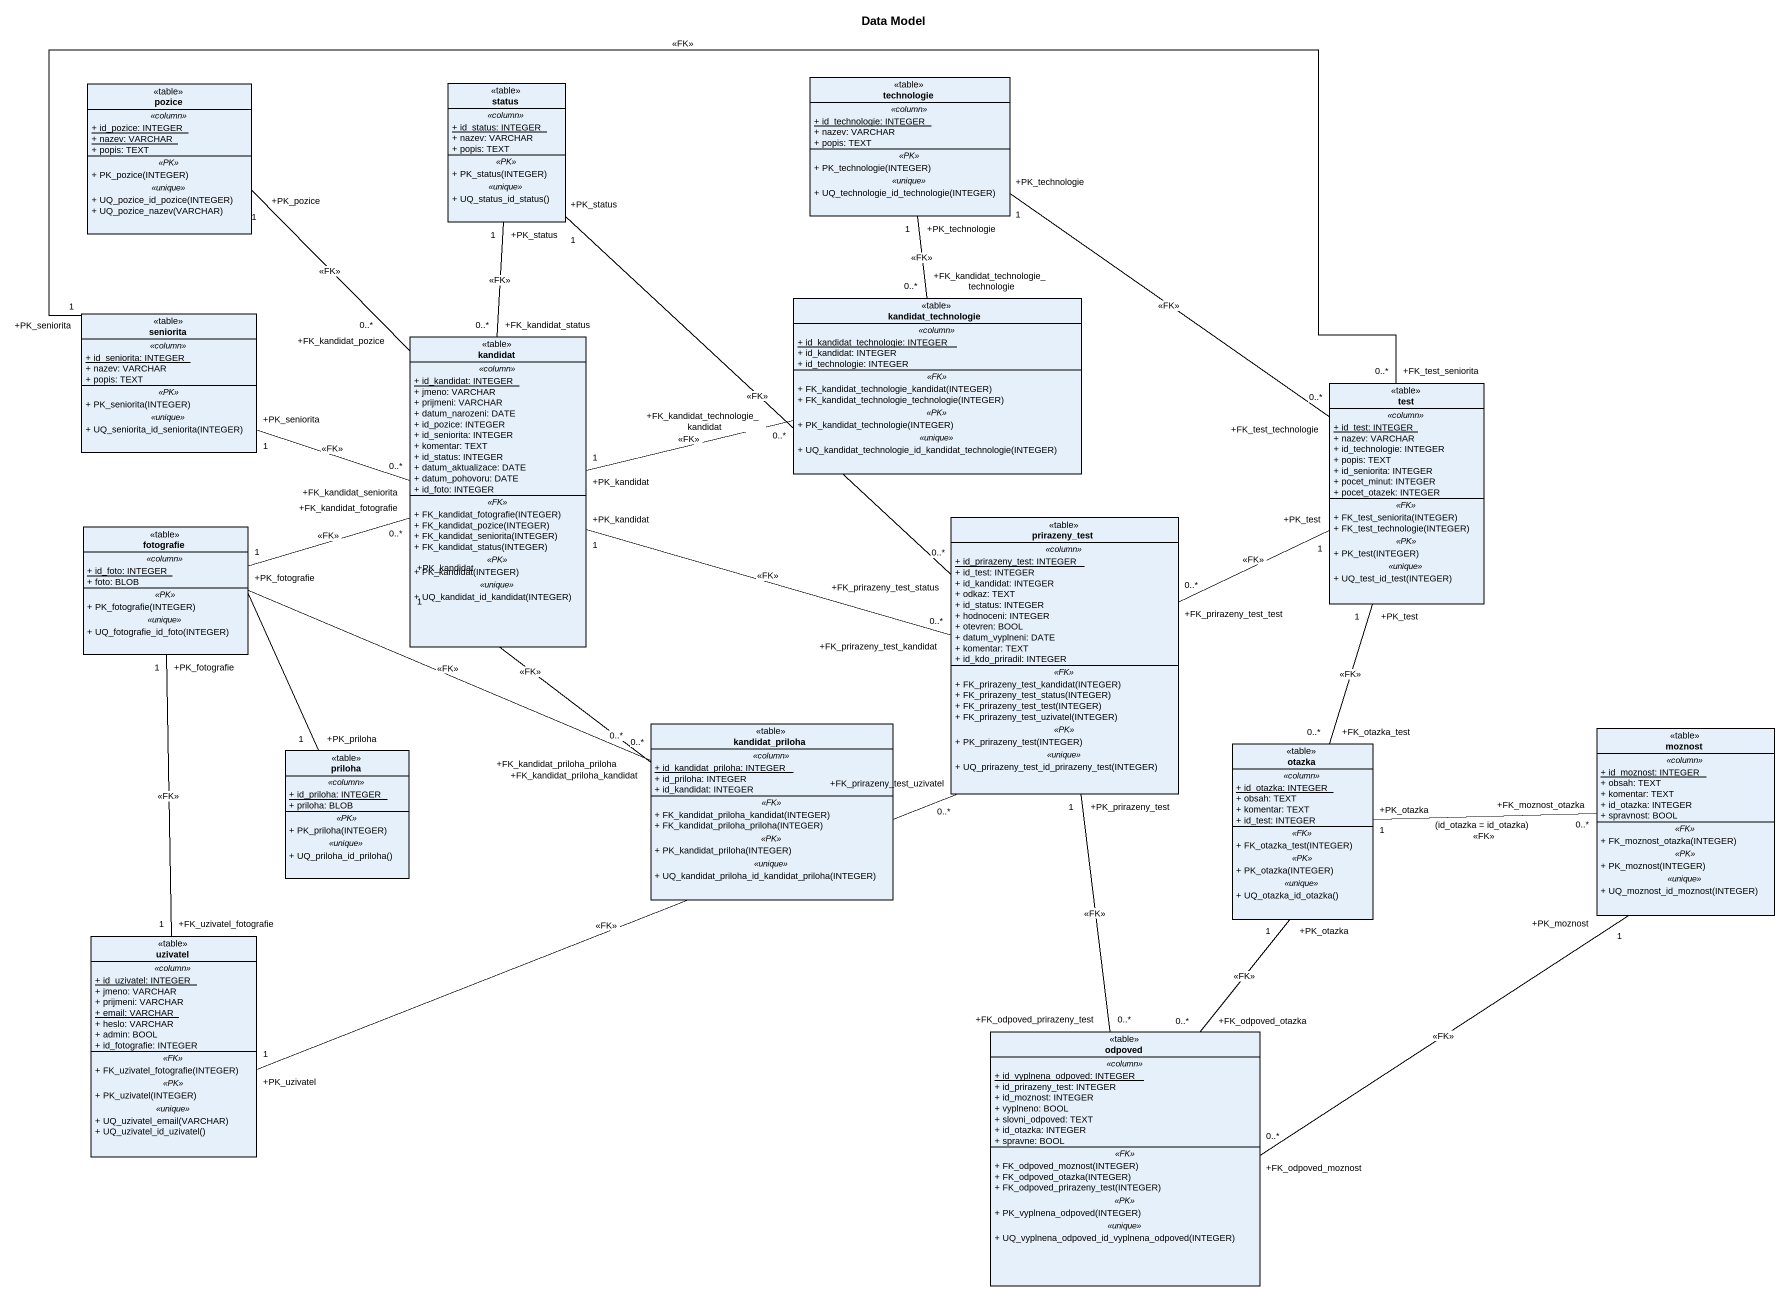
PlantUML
@startuml
title Data Model
hide circle
hide empty members
skinparam classAttributeIconSize 0
class pozice <<table>> {
  .. <<column>> ..
  {static} + id_pozice: INTEGER
  {static} + nazev: VARCHAR
  + popis: TEXT
  .. <<PK>> ..
  + PK_pozice(INTEGER)
  .. <<unique>> ..
  + UQ_pozice_id_pozice(INTEGER)
  + UQ_pozice_nazev(VARCHAR)
}
class status <<table>> {
  .. <<column>> ..
  {static} + id_status: INTEGER
  + nazev: VARCHAR
  + popis: TEXT
  .. <<PK>> ..
  + PK_status(INTEGER)
  .. <<unique>> ..
  + UQ_status_id_status()
}
class technologie <<table>> {
  .. <<column>> ..
  {static} + id_technologie: INTEGER
  + nazev: VARCHAR
  + popis: TEXT
  .. <<PK>> ..
  + PK_technologie(INTEGER)
  .. <<unique>> ..
  + UQ_technologie_id_technologie(INTEGER)
}
class kandidat_technologie <<table>> {
  .. <<column>> ..
  {static} + id_kandidat_technologie: INTEGER
  + id_kandidat: INTEGER
  + id_technologie: INTEGER
  .. <<FK>> ..
  + FK_kandidat_technologie_kandidat(INTEGER)
  + FK_kandidat_technologie_technologie(INTEGER)
  .. <<PK>> ..
  + PK_kandidat_technologie(INTEGER)
  .. <<unique>> ..
  + UQ_kandidat_technologie_id_kandidat_technologie(INTEGER)
}
class seniorita <<table>> {
  .. <<column>> ..
  {static} + id_seniorita: INTEGER
  + nazev: VARCHAR
  + popis: TEXT
  .. <<PK>> ..
  + PK_seniorita(INTEGER)
  .. <<unique>> ..
  + UQ_seniorita_id_seniorita(INTEGER)
}
class kandidat <<table>> {
  .. <<column>> ..
  {static} + id_kandidat: INTEGER
  + jmeno: VARCHAR
  + prijmeni: VARCHAR
  + datum_narozeni: DATE
  + id_pozice: INTEGER
  + id_seniorita: INTEGER
  + komentar: TEXT
  + id_status: INTEGER
  + datum_aktualizace: DATE
  + datum_pohovoru: DATE
  + id_foto: INTEGER
  .. <<FK>> ..
  + FK_kandidat_fotografie(INTEGER)
  + FK_kandidat_pozice(INTEGER)
  + FK_kandidat_seniorita(INTEGER)
  + FK_kandidat_status(INTEGER)
  .. <<PK>> ..
  + PK_kandidat(INTEGER)
  .. <<unique>> ..
  + UQ_kandidat_id_kandidat(INTEGER)
}
class test <<table>> {
  .. <<column>> ..
  {static} + id_test: INTEGER
  + nazev: VARCHAR
  + id_technologie: INTEGER
  + popis: TEXT
  + id_seniorita: INTEGER
  + pocet_minut: INTEGER
  + pocet_otazek: INTEGER
  .. <<FK>> ..
  + FK_test_seniorita(INTEGER)
  + FK_test_technologie(INTEGER)
  .. <<PK>> ..
  + PK_test(INTEGER)
  .. <<unique>> ..
  + UQ_test_id_test(INTEGER)
}
class fotografie <<table>> {
  .. <<column>> ..
  {static} + id_foto: INTEGER
  + foto: BLOB
  .. <<PK>> ..
  + PK_fotografie(INTEGER)
  .. <<unique>> ..
  + UQ_fotografie_id_foto(INTEGER)
}
class prirazeny_test <<table>> {
  .. <<column>> ..
  {static} + id_prirazeny_test: INTEGER
  + id_test: INTEGER
  + id_kandidat: INTEGER
  + odkaz: TEXT
  + id_status: INTEGER
  + hodnoceni: INTEGER
  + otevren: BOOL
  + datum_vyplneni: DATE
  + komentar: TEXT
  + id_kdo_priradil: INTEGER
  .. <<FK>> ..
  + FK_prirazeny_test_kandidat(INTEGER)
  + FK_prirazeny_test_status(INTEGER)
  + FK_prirazeny_test_test(INTEGER)
  + FK_prirazeny_test_uzivatel(INTEGER)
  .. <<PK>> ..
  + PK_prirazeny_test(INTEGER)
  .. <<unique>> ..
  + UQ_prirazeny_test_id_prirazeny_test(INTEGER)
}
class kandidat_priloha <<table>> {
  .. <<column>> ..
  {static} + id_kandidat_priloha: INTEGER
  + id_priloha: INTEGER
  + id_kandidat: INTEGER
  .. <<FK>> ..
  + FK_kandidat_priloha_kandidat(INTEGER)
  + FK_kandidat_priloha_priloha(INTEGER)
  .. <<PK>> ..
  + PK_kandidat_priloha(INTEGER)
  .. <<unique>> ..
  + UQ_kandidat_priloha_id_kandidat_priloha(INTEGER)
}
class moznost <<table>> {
  .. <<column>> ..
  {static} + id_moznost: INTEGER
  + obsah: TEXT
  + komentar: TEXT
  + id_otazka: INTEGER
  + spravnost: BOOL
  .. <<FK>> ..
  + FK_moznost_otazka(INTEGER)
  .. <<PK>> ..
  + PK_moznost(INTEGER)
  .. <<unique>> ..
  + UQ_moznost_id_moznost(INTEGER)
}
class priloha <<table>> {
  .. <<column>> ..
  {static} + id_priloha: INTEGER
  + priloha: BLOB
  .. <<PK>> ..
  + PK_priloha(INTEGER)
  .. <<unique>> ..
  + UQ_priloha_id_priloha()
}
class otazka <<table>> {
  .. <<column>> ..
  {static} + id_otazka: INTEGER
  + obsah: TEXT
  + komentar: TEXT
  + id_test: INTEGER
  .. <<FK>> ..
  + FK_otazka_test(INTEGER)
  .. <<PK>> ..
  + PK_otazka(INTEGER)
  .. <<unique>> ..
  + UQ_otazka_id_otazka()
}
class uzivatel <<table>> {
  .. <<column>> ..
  {static} + id_uzivatel: INTEGER
  + jmeno: VARCHAR
  + prijmeni: VARCHAR
  {static} + email: VARCHAR
  + heslo: VARCHAR
  + admin: BOOL
  + id_fotografie: INTEGER
  .. <<FK>> ..
  + FK_uzivatel_fotografie(INTEGER)
  .. <<PK>> ..
  + PK_uzivatel(INTEGER)
  .. <<unique>> ..
  + UQ_uzivatel_email(VARCHAR)
  + UQ_uzivatel_id_uzivatel()
}
class odpoved <<table>> {
  .. <<column>> ..
  {static} + id_vyplnena_odpoved: INTEGER
  + id_prirazeny_test: INTEGER
  + id_moznost: INTEGER
  + vyplneno: BOOL
  + slovni_odpoved: TEXT
  + id_otazka: INTEGER
  + spravne: BOOL
  .. <<FK>> ..
  + FK_odpoved_moznost(INTEGER)
  + FK_odpoved_otazka(INTEGER)
  + FK_odpoved_prirazeny_test(INTEGER)
  .. <<PK>> ..
  + PK_vyplnena_odpoved(INTEGER)
  .. <<unique>> ..
  + UQ_vyplnena_odpoved_id_vyplnena_odpoved(INTEGER)
}
kandidat_technologie "+FK_kandidat_technologie_technologie\n0..*" -up- "+PK_technologie\n1" technologie : <<FK>>
kandidat_technologie "+FK_kandidat_technologie_kandidat\n0..*" -left- "+PK_kandidat\n1" kandidat : <<FK>>
kandidat "+FK_kandidat_pozice\n0..*" -up- "+PK_pozice\n1" pozice : <<FK>>
kandidat "+FK_kandidat_status\n0..*" -up- "+PK_status\n1" status : <<FK>>
kandidat "+FK_kandidat_seniorita\n0..*" -left- "+PK_seniorita\n1" seniorita : <<FK>>
kandidat "+FK_kandidat_fotografie\n0..*" -left- "+PK_fotografie\n1" fotografie : <<FK>>
test "+FK_test_technologie\n0..*" -up- "+PK_technologie\n1" technologie : <<FK>>
test "+FK_test_seniorita\n0..*" -left- "+PK_seniorita\n1" seniorita : <<FK>>
prirazeny_test "+FK_prirazeny_test_status\n0..*" -up- "+PK_status\n1" status : <<FK>>
prirazeny_test "+FK_prirazeny_test_kandidat\n0..*" -left- "+PK_kandidat\n1" kandidat : <<FK>>
prirazeny_test "+FK_prirazeny_test_test\n0..*" -right- "+PK_test\n1" test : <<FK>>
prirazeny_test "+FK_prirazeny_test_uzivatel\n0..*" -left- "+PK_uzivatel\n1" uzivatel : <<FK>>
kandidat_priloha "+FK_kandidat_priloha_kandidat\n0..*" -up- "+PK_kandidat\n1" kandidat : <<FK>>
kandidat_priloha "+FK_kandidat_priloha_priloha\n0..*" -left- "+PK_priloha\n1" priloha : <<FK>>
moznost "+FK_moznost_otazka\n0..*" -left- "+PK_otazka\n1" otazka : (id_otazka = id_otazka)\n<<FK>>
otazka "+FK_otazka_test\n0..*" -up- "+PK_test\n1" test : <<FK>>
uzivatel "+FK_uzivatel_fotografie\n1" -up- "+PK_fotografie\n1" fotografie : <<FK>>
odpoved "+FK_odpoved_prirazeny_test\n0..*" -up- "+PK_prirazeny_test\n1" prirazeny_test : <<FK>>
odpoved "+FK_odpoved_moznost\n0..*" -up- "+PK_moznost\n1" moznost : <<FK>>
odpoved "+FK_odpoved_otazka\n0..*" -up- "+PK_otazka\n1" otazka : <<FK>>
@enduml
